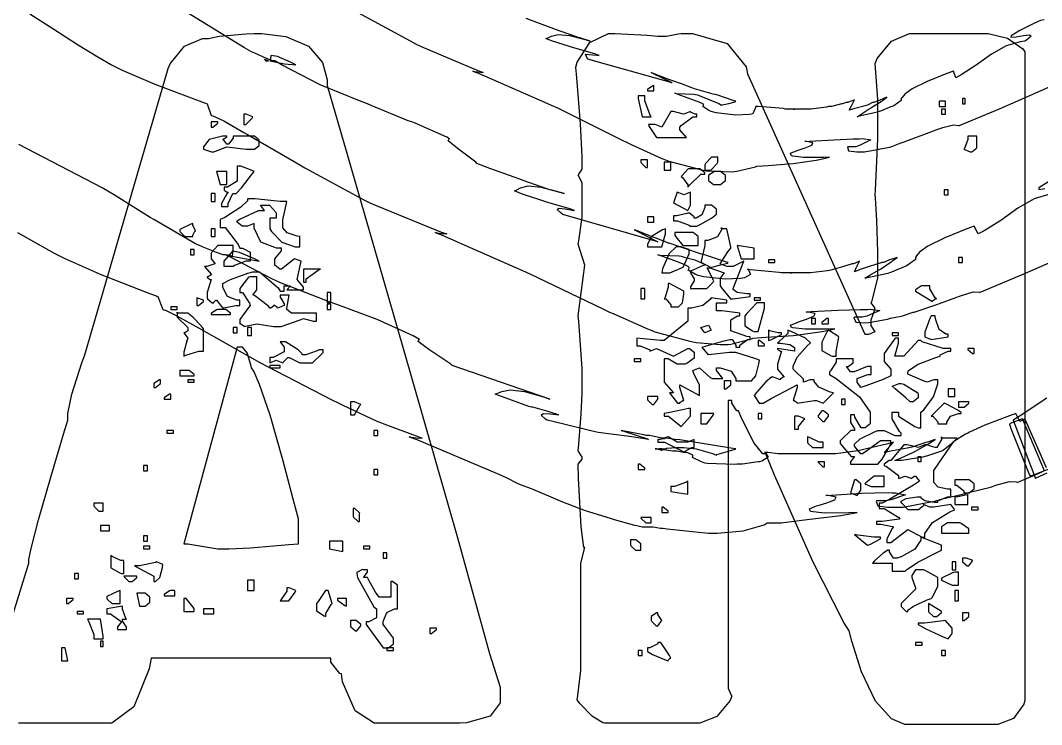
# Model space of a CAD drawing. Extents: x 85 to 270, y 27 to 328.
# Drawn here: x 156.83 to 184.49, y 84.17 to 103.26 of the extents above; entities that cross this region are included whole.
import ezdxf

# ---------------------------------------------------------------- set-up
doc = ezdxf.new("R2010")
doc.units = 0
doc.header["$MEASUREMENT"] = 0

msp = doc.modelspace()

# ---------------------------------------------------------------- linework, layer by layer
at = {"color": 32}
for points in [[(184.714, 98.5492), (184.296, 98.4208), (183.854, 98.1661), (183.392, 97.838), (182.935, 97.5526), (182.775, 97.4729), (182.669, 97.6835), (182.467, 97.6104), (181.869, 97.3695), (181.412, 97.1419), (181.185, 96.9754), (181.103, 96.8745), (181.081, 96.8375), (181.081, 96.7768), (180.851, 96.6184), (180.799, 96.5909), (180.771, 96.5824), (180.428, 96.4325), (180.376, 96.4145), (180.332, 96.3979), (179.775, 96.2822), (179.704, 96.2724), (179.704, 96.2724), (179.837, 96.3581), (180.075, 96.4943), (180.129, 96.5207), (180.155, 96.5383), (180.418, 96.7147), (180.446, 96.7313), (180.462, 96.7493), (180.586, 96.8375), (180.586, 96.8375), (180.586, 96.8375), (180.41, 96.7768), (180.376, 96.7673), (180.358, 96.7588), (180.212, 96.6971), (180.163, 96.6971), (180.145, 96.6886), (179.969, 96.635), (179.953, 96.6251), (179.881, 96.6089), (179.582, 96.5108), (179.423, 96.4487), (179.423, 96.4487), (179.423, 96.4487), (179.484, 96.5743), (179.494, 96.5909), (179.502, 96.6089), (179.564, 96.7313), (179.564, 96.7313), (179.546, 96.7232), (179.4, 96.6611), (179.352, 96.6611), (179.334, 96.653), (179.157, 96.6004), (179.141, 96.5909), (179.105, 96.5824), (178.787, 96.4943), (178.752, 96.4847), (178.69, 96.4681), (178.234, 96.4145), (178.083, 96.4145), (178.002, 96.4145), (177.823, 96.4145), (177.764, 96.4145), (177.694, 96.4145), (177.694, 96.4145), (177.73, 96.4145), (177.73, 96.4145), (177.66, 96.4145), (177.606, 96.4145), (177.486, 96.4145), (177.447, 96.4145), (177.385, 96.424), (176.608, 96.5027), (176.529, 96.5207), (176.558, 96.4985), (176.604, 96.3704), (176.444, 96.2808), (176.389, 96.2724), (176.335, 96.2642), (175.92, 96.2424), (175.331, 96.3097), (175.19, 96.3443), (175.118, 96.3704), (174.92, 96.4904), (174.942, 96.5398), (174.942, 96.5549), (174.942, 96.5634), (174.919, 96.5867), (174.81, 96.6392), (174.555, 96.7398), (174.21, 96.8664), (174.096, 96.9077), (174.157, 96.8996), (174.677, 96.883), (174.731, 96.8735), (174.783, 96.8555), (175.096, 96.7673), (175.463, 96.6089), (175.543, 96.5549), (175.559, 96.5729), (175.772, 96.6265), (175.982, 96.6791), (176, 96.6971), (175.956, 96.7066), (175.419, 96.8911), (175.367, 96.9077), (175.304, 96.9176), (174.748, 97.1035), (174.695, 97.1201), (174.668, 97.1296), (174.405, 97.2178), (174.378, 97.2263), (174.342, 97.2358), (174.052, 97.3585), (174.026, 97.3667), (173.972, 97.3847), (173.495, 97.5706), (173.46, 97.579), (173.521, 97.5526), (174.06, 97.2785), (174.096, 97.2605), (171.52, 98.002), (171.479, 98.0309), (171.371, 98.1329), (171.414, 98.1742), (171.589, 98.1562), (171.777, 98.1206), (171.839, 98.1082), (171.715, 98.1523), (171.119, 98.3202), (170.4, 98.5587), (170.215, 98.6374), (170.257, 98.655), (170.379, 98.7199), (170.58, 98.7735), (170.935, 98.7407), (171.403, 98.6166), (171.556, 98.5654), (171.556, 98.5654), (171.228, 98.655), (171.167, 98.6716), (171.114, 98.6896), (170.426, 98.9281), (170.356, 98.9542), (170.206, 99.0078), (169.548, 99.2463), (169.193, 99.3771), (169.193, 99.3771), (169.165, 99.4131), (168.988, 99.5521), (168.662, 99.7934), (168.418, 99.9931), (168.446, 100.05), (168.451, 100.048), (168.38, 100.093), (167.525, 100.471), (167.429, 100.506), (167.331, 100.542), (166.333, 100.957), (166.229, 101.001), (166.017, 101.08), (164.95, 101.517), (163.917, 102.042), (163.725, 102.165), (163.668, 102.165), (163.499, 102.223), (163.178, 102.368), (163.09, 102.412), (162.903, 102.518), (161.122, 103.612)], [(157.085, 103.441), (157.708, 103.036), (158.375, 102.611), (158.928, 102.272), (159.296, 102.058), (159.42, 101.989), (159.586, 101.91), (160.47, 101.534), (161.598, 101.107), (161.889, 101.001), (161.995, 100.682), (162.039, 100.674), (162.343, 100.534), (162.771, 100.287), (162.877, 100.225), (162.982, 100.163), (164.244, 99.4311), (164.394, 99.3429), (164.535, 99.2643), (166.131, 98.3989), (166.299, 98.3188), (166.466, 98.2405), (168.205, 97.5265), (168.381, 97.4729), (168.358, 97.4729), (168.287, 97.4644), (168.115, 97.4908), (168.063, 97.5071), (168.257, 97.4369), (170.223, 96.5729), (170.428, 96.4847), (170.63, 96.3884), (172.605, 95.4444), (172.791, 95.3562), (172.887, 95.3121), (173.813, 94.8972), (173.919, 94.8612), (174.016, 94.8171), (174.96, 94.5624), (175.048, 94.5444), (175.136, 94.5279), (175.784, 94.4742), (176, 94.4742), (176.071, 94.4838), (176.635, 94.6245), (176.671, 94.6506), (176.671, 94.6506), (177.019, 94.6725), (177.632, 94.7127), (177.764, 94.7208), (177.835, 94.7304), (178.488, 94.8186), (178.542, 94.827), (178.594, 94.8365), (178.894, 94.8972), (178.894, 94.8972), (178.718, 94.8891), (178.087, 94.8891), (177.756, 94.9247), (177.73, 94.9332), (177.716, 94.9371), (177.689, 94.9978), (177.694, 95.0034), (177.71, 95.0129), (177.852, 95.0655), (177.87, 95.0736), (177.932, 95.0958), (178.122, 95.1576), (178.324, 95.2419), (178.361, 95.3121), (178.177, 95.3534), (178.117, 95.3562), (178.249, 95.3657), (178.985, 95.4045), (179.578, 95.4264), (179.776, 95.4264), (179.859, 95.4334), (180.115, 95.4003), (179.757, 95.2472), (179.634, 95.214), (179.423, 95.214), (179.41, 95.1978), (179.458, 95.0778), (179.731, 95.0655), (179.81, 95.0736), (179.855, 95.0831), (180.322, 95.1632), (180.376, 95.1798), (180.402, 95.1893), (180.692, 95.2419), (180.728, 95.25), (180.755, 95.2595), (181.018, 95.3477), (181.045, 95.3562), (181.098, 95.3742), (181.627, 95.5506), (181.681, 95.5668), (181.733, 95.5848), (182.202, 95.7626), (182.246, 95.7792), (182.324, 95.8067), (182.645, 95.8991), (182.809, 95.8896), (182.809, 95.8854), (184.06, 96.4061), (190.16, 99.0865)], [(165.974, 103.47), (167.384, 102.702), (167.533, 102.622), (167.684, 102.552), (169.219, 101.901), (169.369, 101.847), (169.297, 101.847), (169.131, 101.866), (169.087, 101.883), (169.253, 101.822), (171.027, 101.045), (171.203, 100.965), (171.38, 100.886), (173.116, 100.022), (173.284, 99.9423), (173.372, 99.8982), (174.21, 99.5193), (174.308, 99.4833), (174.396, 99.4488), (175.25, 99.2188), (175.331, 99.2008), (175.409, 99.1842), (176.115, 99.1581), (176.177, 99.1665), (176.239, 99.1761), (176.742, 99.2904), (176.778, 99.3069), (176.778, 99.3069), (177.085, 99.3302), (177.64, 99.369), (177.764, 99.3771), (177.826, 99.387), (178.391, 99.4752), (178.435, 99.4833), (178.479, 99.4929), (178.752, 99.5535), (178.752, 99.5535), (178.592, 99.5454), (178.043, 99.5454), (177.756, 99.5811), (177.73, 99.5895), (177.72, 99.5895), (177.689, 99.6541), (177.694, 99.6597), (177.71, 99.6693), (177.852, 99.7218), (177.87, 99.7299), (177.924, 99.7507), (178.091, 99.8086), (178.267, 99.8802), (178.296, 99.9395), (178.136, 99.974), (178.083, 99.9765), (178.205, 99.9864), (178.863, 100.026), (179.388, 100.048), (179.564, 100.048), (179.638, 100.057), (179.867, 100.022), (179.564, 99.8679), (179.458, 99.8361), (179.247, 99.8361), (179.234, 99.8252), (179.259, 99.7271), (179.487, 99.6957), (179.564, 99.6957), (179.696, 99.6957), (180.039, 99.7574), (180.093, 99.7659), (180.119, 99.7754), (180.384, 99.828), (180.41, 99.8361), (180.436, 99.8456), (180.665, 99.9338), (180.692, 99.9423), (180.745, 99.9603), (181.204, 100.127), (181.258, 100.153), (181.302, 100.171), (181.715, 100.321), (181.751, 100.329), (181.821, 100.357), (182.104, 100.432), (182.246, 100.409), (182.246, 100.401), (183.356, 100.86), (188.775, 103.245)], [(184.563, 103.276), (184.467, 103.258), (184.325, 103.192), (183.905, 102.982), (183.666, 102.843), (183.664, 102.802), (183.805, 102.818), (184.004, 102.854), (184.169, 102.872), (184.212, 102.832), (184.088, 102.725), (184.044, 102.694), (183.914, 102.683), (183.533, 102.574), (183.134, 102.345), (182.724, 102.045), (182.316, 101.781), (182.174, 101.706), (182.104, 101.883), (181.923, 101.819), (181.391, 101.608), (180.987, 101.407), (180.789, 101.258), (180.715, 101.171), (180.692, 101.141), (180.692, 101.089), (180.49, 100.948), (180.446, 100.93), (180.428, 100.922), (180.128, 100.798), (180.093, 100.788), (180.049, 100.772), (179.554, 100.666), (179.494, 100.648), (179.494, 100.648), (179.608, 100.719), (179.827, 100.86), (179.881, 100.894), (179.899, 100.904), (180.145, 101.063), (180.163, 101.071), (180.18, 101.089), (180.305, 101.177), (180.305, 101.177), (180.305, 101.177), (180.155, 101.116), (180.129, 101.107), (180.119, 101.098), (179.969, 101.045), (179.953, 101.035), (179.909, 101.035), (179.792, 100.975), (179.776, 100.965), (179.714, 100.948), (179.436, 100.868), (179.281, 100.824), (179.281, 100.824), (179.281, 100.824), (179.342, 100.948), (179.352, 100.965), (179.36, 100.983), (179.423, 101.107), (179.423, 101.107), (179.405, 101.098), (179.263, 101.045), (179.247, 101.035), (179.203, 101.035), (179.104, 101.001), (179.071, 101.001), (179.043, 100.992), (178.799, 100.93), (178.718, 100.93), (178.664, 100.912), (178.253, 100.858), (178.117, 100.858), (178.047, 100.858), (177.888, 100.858), (177.836, 100.858), (177.764, 100.858), (177.764, 100.858), (177.8, 100.858), (177.8, 100.858), (177.73, 100.858), (177.686, 100.858), (177.587, 100.858), (177.553, 100.858), (177.499, 100.868), (176.812, 100.922), (176.742, 100.93), (176.754, 100.918), (176.673, 100.726), (176.635, 100.718), (176.582, 100.71), (176.208, 100.688), (175.675, 100.754), (175.543, 100.788), (175.482, 100.816), (175.317, 100.93), (175.331, 100.965), (175.331, 100.965), (175.331, 100.985), (175.219, 101.045), (174.721, 101.228), (174.555, 101.283), (174.607, 101.275), (175.065, 101.257), (175.118, 101.247), (175.171, 101.239), (175.754, 101.009), (175.824, 100.965), (175.842, 100.975), (176.018, 101.006), (176.195, 101.054), (176.213, 101.071), (176.168, 101.08), (175.7, 101.239), (175.647, 101.247), (175.594, 101.257), (175.092, 101.407), (175.048, 101.424), (175.02, 101.433), (174.783, 101.521), (174.765, 101.53), (174.739, 101.539), (174.475, 101.628), (174.449, 101.636), (174.395, 101.654), (173.954, 101.83), (173.919, 101.847), (173.972, 101.82), (174.457, 101.582), (174.485, 101.564), (172.226, 102.199), (172.194, 102.222), (172.142, 102.345), (172.437, 102.315), (172.508, 102.306), (172.393, 102.35), (171.851, 102.509), (171.22, 102.704), (171.061, 102.765), (171.101, 102.777), (171.219, 102.828), (171.396, 102.875), (171.706, 102.85), (172.125, 102.739), (172.262, 102.694), (172.262, 102.694), (171.987, 102.783), (171.943, 102.799), (171.89, 102.817), (171.3, 103.021), (171.238, 103.047), (171.105, 103.091), (170.528, 103.307)], [(184.626, 91.1324), (184.096, 92.341), (184.044, 92.4638), (184.034, 92.4553), (183.92, 92.4017), (183.903, 92.3918), (183.797, 92.6042), (183.621, 92.5435), (182.958, 92.2874), (182.545, 92.1025), (182.492, 92.075), (182.43, 92.0489), (182.12, 91.8464), (182.104, 91.8284), (182.086, 91.8118), (181.839, 91.6079), (181.787, 91.5818), (181.759, 91.5734), (181.38, 91.4495), (181.328, 91.4396), (181.274, 91.4231), (180.705, 91.3335), (180.516, 91.3335), (180.516, 91.3335), (180.692, 91.4054), (181.01, 91.5472), (181.081, 91.5818), (181.142, 91.6174), (181.438, 91.7938), (181.61, 91.8986), (181.61, 91.8986), (181.61, 91.8986), (181.433, 91.8379), (181.398, 91.8284), (181.362, 91.8199), (180.983, 91.6961), (180.939, 91.6862), (180.851, 91.67), (180.454, 91.5899), (180.233, 91.5458), (180.233, 91.5458), (180.482, 91.8284), (180.296, 91.7758), (179.52, 91.5899), (178.918, 91.5099), (178.718, 91.5099), (178.524, 91.5099), (178.085, 91.5099), (177.94, 91.5099), (177.826, 91.5099), (177.569, 91.5099), (177.483, 91.5099), (177.359, 91.5099), (177.081, 91.5458), (176.988, 91.5458), (177.02, 91.5335), (177.089, 91.4231), (176.911, 91.3158), (176.848, 91.2992), (176.812, 91.2908), (176.389, 91.229), (176.248, 91.229), (176.186, 91.2206), (175.445, 91.2467), (175.367, 91.2633), (175.279, 91.2908), (175.034, 91.4093), (175.048, 91.459), (175.048, 91.4756), (175.048, 91.4756), (174.906, 91.5377), (174.872, 91.5458), (174.792, 91.5458), (174.614, 91.5818), (174.555, 91.5818), (174.493, 91.5818), (174.334, 91.6079), (174.308, 91.616), (174.166, 91.616), (174.166, 91.616), (174.21, 91.6037), (174.205, 91.6146), (174.202, 91.616), (174.158, 91.616), (174.059, 91.652), (174.026, 91.652), (174.07, 91.652), (174.169, 91.652), (174.202, 91.652), (174.202, 91.652), (174.132, 91.652), (174.132, 91.652), (174.308, 91.652), (174.334, 91.6615), (174.604, 91.6862), (174.695, 91.6862), (174.806, 91.6862), (175.136, 91.6478), (175.577, 91.5197), (175.683, 91.4756), (175.7, 91.4936), (175.948, 91.5638), (176.195, 91.6354), (176.213, 91.652), (176.071, 91.67), (174.695, 91.8905), (174.555, 91.8986), (174.342, 91.9346), (174.202, 91.9346), (174.22, 91.9304), (174.276, 91.9219), (174.272, 91.9346), (174.272, 91.9346), (174.202, 91.9346), (174.166, 91.9441), (173.875, 92.0048), (173.779, 92.0048), (173.717, 92.0228), (173.152, 92.1371), (173.108, 92.1452), (173.178, 92.1286), (173.813, 91.9166), (173.849, 91.8986), (173.849, 91.8986), (173.46, 91.9607), (173.39, 91.9688), (173.328, 91.9787), (172.481, 92.093), (172.402, 92.111), (172.242, 92.1466), (171.511, 92.323), (171.097, 92.4278), (171.097, 92.4278), (171.053, 92.4553), (170.937, 92.5601), (170.991, 92.6042), (171.176, 92.5971), (171.354, 92.5752), (171.414, 92.5682), (171.378, 92.5781), (171.088, 92.6663), (171.061, 92.6744), (171.026, 92.6842), (170.708, 92.7724), (170.674, 92.7806), (170.603, 92.7985), (169.791, 93.0892), (169.686, 93.1333), (169.733, 93.1457), (169.872, 93.2007), (170.095, 93.249), (170.484, 93.2035), (171, 93.0547), (171.167, 92.9929), (168.522, 93.9091), (168.486, 93.9451), (168.274, 94.0897), (167.895, 94.3419), (167.608, 94.554), (167.634, 94.6161), (167.64, 94.6146), (167.472, 94.7127), (166.497, 95.1537), (165.399, 95.5601), (165.17, 95.6388), (165.054, 95.6829), (163.873, 96.1499), (163.759, 96.2021), (163.643, 96.2561), (162.498, 96.847), (162.384, 96.9077), (162.322, 96.9077), (162.136, 96.9656), (161.775, 97.1102), (161.678, 97.1543), (161.572, 97.2083), (160.548, 97.7995), (160.444, 97.8599), (160.346, 97.9219), (159.349, 98.5407), (159.243, 98.6014), (159.041, 98.7256), (156.782, 99.8982)], [(184.683, 98.8854), (184.419, 98.7256), (184.417, 98.6786), (184.581, 98.6991)], [(156.748, 97.5085), (157.744, 96.9518), (157.832, 96.9077), (158.017, 96.8195), (158.993, 96.3842), (160.231, 95.8949), (160.55, 95.7792), (160.69, 95.4264), (160.778, 95.4003), (161.068, 95.2556), (161.655, 94.929), (162.421, 94.4894), (163.106, 94.1049), (163.336, 93.9793), (163.503, 93.8911), (165.267, 92.9749), (165.453, 92.8867), (165.549, 92.8426), (166.484, 92.4017), (166.581, 92.3576), (166.678, 92.323), (167.622, 91.9702), (167.71, 91.9346), (167.685, 91.9346), (167.614, 91.9261), (167.419, 91.9522), (167.357, 91.9688), (167.568, 91.8986), (169.748, 90.9821), (169.969, 90.8763), (170.321, 90.6999), (170.708, 90.5577), (170.771, 90.5316), (171.388, 90.2684), (171.45, 90.2409), (171.511, 90.2148), (172.129, 89.9763), (172.192, 89.9583), (172.244, 89.9418), (172.807, 89.764), (172.861, 89.746), (172.913, 89.7297), (173.469, 89.5794), (173.531, 89.5696), (173.673, 89.5354), (173.883, 89.5354), (173.972, 89.5354), (174.17, 89.4994), (174.236, 89.4994), (174.351, 89.4828), (175.383, 89.3685), (175.471, 89.359), (175.706, 89.359), (176.41, 89.4211), (176.979, 89.589), (177.058, 89.6415), (177.058, 89.6415), (177.137, 89.6415), (177.165, 89.6415), (177.191, 89.6415), (177.25, 89.6415), (177.271, 89.6415), (177.287, 89.6415), (177.327, 89.6415), (177.341, 89.6415), (177.447, 89.6415), (177.499, 89.6511), (178.213, 89.7378), (178.293, 89.746), (178.372, 89.7558), (179.051, 89.844), (179.105, 89.8521), (179.157, 89.862), (179.494, 89.9223), (179.494, 89.9223), (179.275, 89.9128), (178.617, 89.9061), (178.231, 89.946), (178.203, 90.0176), (178.349, 90.085), (178.399, 90.0987), (178.469, 90.1196), (178.675, 90.1831), (178.893, 90.267), (178.925, 90.3386), (178.715, 90.3785), (178.646, 90.3813), (178.796, 90.3912), (179.612, 90.4434), (180.34, 90.4614), (180.446, 90.4515), (180.535, 90.4515), (180.807, 90.3993), (180.406, 90.267), (180.269, 90.2409), (180.023, 90.2409), (180.009, 90.2229), (180.057, 90.1001), (180.322, 90.0645), (180.41, 90.0645), (180.745, 90.0645), (181.627, 90.2409), (181.751, 90.2751), (181.811, 90.2931), (182.43, 90.4353), (182.492, 90.4515), (182.553, 90.4695), (183.108, 90.6117), (183.162, 90.6279), (183.259, 90.6639), (183.629, 90.7616), (183.823, 90.7521), (183.833, 90.7341), (183.894, 90.7616), (184.511, 91.0262)], [(184.635, 93.019), (183.912, 92.5435), (183.727, 92.4278), (184.326, 90.8403), (184.352, 90.8583), (184.643, 91.0001)], [(184.573, 91.0526), (183.974, 92.4638), (183.946, 92.4553), (183.647, 92.3315), (183.621, 92.3216), (183.665, 92.1992), (184.132, 91.0262), (184.186, 90.9105), (185.491, 91.4135)]]:
    msp.add_lwpolyline(points, dxfattribs=at)
at = {"color": 7}
msp.add_lwpolyline([(155.892, 84.8071), (157.056, 88.5472), (157.056, 88.6478), (157.123, 88.9455), (157.321, 89.7213), (157.652, 90.8787), (157.998, 92.0418), (158.115, 92.4278), (158.115, 92.6028), (158.225, 93.1252), (158.494, 93.9807), (158.574, 94.1917), (160.831, 101.953), (160.883, 102.085), (161.272, 102.558), (161.761, 102.765), (161.925, 102.765), (161.925, 102.765), (162.212, 102.835), (162.947, 102.897), (163.16, 102.905), (163.16, 102.905), (163.373, 102.905), (164.018, 102.82), (164.637, 102.558), (165.01, 102.117), (165.136, 101.65), (165.136, 101.494), (165.652, 99.7232), (167.192, 94.404), (168.658, 89.2708), (169.534, 86.0958), (169.827, 85.1835), (169.827, 84.879), (169.827, 84.7591), (169.557, 84.3979), (168.918, 84.2176), (168.734, 84.2077), (166.581, 84.2077), (166.409, 84.2077), (165.894, 84.5481), (165.558, 85.3281), (165.523, 85.5486), (165.479, 85.5581), (165.24, 85.8682), (165.24, 85.9716), (160.373, 85.9716), (160.32, 85.6809), (159.897, 84.6543), (159.301, 84.2077), (159.103, 84.2077), (156.774, 84.2077)], dxfattribs=at)
for points in [[(172.931, 102.905), (173.116, 102.897), (173.804, 102.858), (174.101, 102.835), (174.202, 102.835), (174.334, 102.835), (174.651, 102.897), (174.731, 102.905), (175.041, 102.905), (175.974, 102.636), (176.494, 101.998), (176.529, 101.812), (179.704, 94.7568), (179.81, 94.7568), (179.987, 94.827), (179.969, 94.845), (179.881, 94.9896), (179.881, 95.0376), (179.881, 95.1438), (179.969, 95.4003), (179.987, 95.4624), (179.881, 95.6028), (179.907, 95.6564), (180.057, 96.278), (180.057, 96.4847), (180.057, 96.6971), (180.057, 96.9836), (180.035, 97.8394), (179.995, 98.4525), (179.987, 98.5312), (179.995, 98.655), (180.057, 100.044), (180.057, 100.506), (180.057, 100.788), (180.057, 101.115), (179.995, 101.971), (179.987, 102.093), (180.039, 102.225), (180.428, 102.698), (180.917, 102.905), (181.081, 102.905), (182.879, 102.905), (183.05, 102.905), (183.567, 102.778), (183.982, 102.491), (184.044, 102.412), (184.044, 84.8431), (184.016, 84.7288), (183.735, 84.3372), (183.305, 84.1735), (183.162, 84.1735), (180.905, 84.1735), (180.785, 84.1735), (180.426, 84.3333), (179.999, 84.8085), (179.619, 85.6022), (179.35, 86.432), (179.281, 86.7131), (179.139, 86.9431), (178.297, 88.5956), (177.261, 90.9366), (177.024, 91.5099), (176.944, 91.5099), (176.706, 91.8023), (176.361, 92.4814), (176.283, 92.6744), (176.239, 92.6744), (176.106, 92.8867), (176.106, 92.9569), (176, 92.9569), (176, 85.2318), (176, 85.1613), (176.088, 84.9672), (176.106, 84.9492), (176.053, 84.8265), (175.7, 84.394), (175.237, 84.2077), (175.084, 84.2077), (172.649, 84.2077), (172.605, 84.2176), (172.331, 84.394), (171.987, 84.7467), (171.909, 84.8431), (171.926, 84.9588), (172.015, 85.6396), (172.015, 85.8654), (172.015, 88.5472), (172.12, 88.9702), (172.093, 88.9702), (172.018, 89.5311), (171.952, 90.8498), (171.943, 91.229), (172.049, 91.3694), (172.049, 91.4231), (171.961, 91.5638), (171.943, 91.5818), (171.961, 91.7758), (172.023, 92.596), (172.049, 93.158), (172.049, 93.3457), (172.049, 93.8223), (171.961, 95.1011), (171.943, 95.25), (172.12, 96.6251), (171.943, 97.1903), (171.961, 97.288), (172.049, 97.929), (172.049, 98.1424), (172.049, 98.7778), (172.049, 98.8494), (171.961, 99.0342), (171.943, 99.0604), (171.961, 99.0879), (172.049, 99.2258), (172.049, 99.271), (172.049, 99.5687), (172, 100.459), (171.899, 101.706), (171.873, 101.989), (171.908, 102.131), (172.256, 102.658), (172.762, 102.905), (172.931, 102.905)], [(173.813, 101.353), (173.99, 101.353), (173.99, 101.494), (173.962, 101.486), (173.813, 101.387), (173.813, 101.353)], [(173.567, 101.211), (173.567, 101.141), (173.673, 100.648), (173.919, 100.648), (173.892, 100.692), (173.743, 101.082), (173.743, 101.211), (173.567, 101.211)], [(181.717, 100.93), (181.893, 100.93), (181.893, 101.071), (181.717, 101.071), (181.717, 100.93)], [(182.35, 101.001), (182.422, 101.001), (182.422, 101.141), (182.35, 101.141), (182.35, 101.001)], [(162.877, 100.718), (162.877, 100.435), (162.938, 100.435), (163.106, 100.613), (163.124, 100.648), (162.947, 100.718), (162.877, 100.718)], [(174.449, 100.788), (174.202, 100.365), (174.026, 100.435), (173.849, 100.435), (173.866, 100.383), (174.064, 100.083), (174.132, 100.083), (174.872, 100.083), (174.695, 100.295), (174.695, 100.365), (174.73, 100.409), (175.048, 100.648), (175.154, 100.648), (175.154, 100.718), (175.11, 100.718), (174.978, 100.772), (174.978, 100.788), (174.801, 100.718), (174.757, 100.728), (174.526, 100.788), (174.449, 100.788)], [(181.787, 100.718), (181.893, 100.718), (181.893, 100.858), (181.787, 100.858), (181.787, 100.718)], [(161.995, 100.506), (161.995, 100.365), (162.039, 100.365), (162.172, 100.471), (162.172, 100.506), (161.995, 100.506)], [(161.785, 99.7659), (161.811, 99.7574), (162.001, 99.6957), (162.065, 99.6957), (162.418, 99.8361), (162.947, 99.7659), (163.124, 99.7659), (163.168, 99.7659), (163.3, 99.8721), (163.3, 99.9063), (163.3, 99.9765), (163.3, 100.013), (163.168, 100.119), (163.124, 100.119), (162.595, 100.119), (162.595, 100.066), (162.462, 99.9063), (162.418, 99.9063), (162.314, 100.048), (162.34, 100.048), (162.418, 100.102), (162.418, 100.119), (162.299, 100.119), (161.942, 100.036), (161.785, 99.8333), (161.785, 99.7659)], [(182.492, 100.119), (182.492, 100.03), (182.403, 99.7839), (182.386, 99.7659), (182.563, 99.6957), (182.607, 99.6957), (182.739, 99.8015), (182.739, 99.8361), (182.739, 100.119), (182.492, 100.119)], [(173.637, 99.4833), (173.637, 99.4131), (173.645, 99.3965), (173.771, 99.271), (173.813, 99.271), (173.813, 99.4833), (173.637, 99.4833)], [(174.272, 99.2008), (174.449, 99.2008), (174.449, 99.4131), (174.272, 99.4131), (174.272, 99.2008)], [(175.367, 99.3429), (175.367, 99.2008), (175.471, 99.2008), (175.533, 99.2008), (175.701, 99.3786), (175.719, 99.4131), (175.719, 99.5535), (175.613, 99.5535), (175.551, 99.5535), (175.393, 99.3786), (175.367, 99.3429)], [(162.137, 99.1665), (162.242, 98.8138), (162.418, 98.8138), (162.418, 99.1665), (162.137, 99.1665)], [(162.701, 99.3069), (162.701, 98.9542), (162.701, 98.902), (162.436, 98.7418), (162.348, 98.7418), (162.348, 98.6716), (162.348, 98.655), (162.427, 98.6014), (162.454, 98.6014), (162.418, 98.5573), (162.278, 98.2998), (162.278, 98.2126), (162.454, 98.2126), (162.454, 98.3008), (162.586, 98.5654), (162.631, 98.5654), (162.676, 98.5654), (162.815, 98.7213), (163.088, 99.0699), (163.16, 99.1665), (163.106, 99.1926), (162.801, 99.3069), (162.701, 99.3069)], [(174.731, 99.0244), (174.765, 98.9983), (174.908, 98.8067), (174.908, 98.7418), (174.952, 98.7958), (175.262, 99.0946), (175.367, 99.0946), (175.367, 99.1306), (175.234, 99.2367), (175.19, 99.2367), (174.978, 99.2367), (174.916, 99.2367), (174.757, 99.0604), (174.731, 99.0244)], [(175.471, 99.0244), (175.471, 98.9542), (175.471, 98.9196), (175.603, 98.8138), (175.647, 98.8138), (175.754, 98.8138), (175.798, 98.8138), (175.93, 98.9196), (175.93, 98.9542), (175.93, 99.0244), (175.93, 99.0604), (175.798, 99.1665), (175.754, 99.1665), (175.647, 99.1665), (175.612, 99.1581), (175.471, 99.0589), (175.471, 99.0244)], [(161.995, 98.3548), (162.101, 98.3548), (162.101, 98.5654), (161.995, 98.5654), (161.995, 98.3548)], [(174.625, 98.6014), (174.519, 98.3188), (174.908, 98.1082), (174.978, 98.2486), (174.978, 98.6014), (174.801, 98.5312), (174.625, 98.6014)], [(181.857, 98.5312), (181.963, 98.5312), (181.963, 98.6716), (181.857, 98.6716), (181.857, 98.5312)], [(162.983, 98.425), (162.983, 98.3686), (162.797, 98.1964), (162.365, 97.9219), (162.242, 97.8599), (162.242, 97.6492), (162.374, 97.6492), (162.727, 97.1822), (162.771, 97.0841), (162.842, 97.0841), (163.054, 96.9793), (163.054, 96.9437), (163.054, 96.7313), (162.938, 96.7313), (162.629, 96.6184), (162.595, 96.5909), (162.348, 96.5909), (162.348, 96.7313), (162.595, 97.0139), (162.595, 97.1543), (162.242, 97.1543), (162.18, 97.1543), (162.012, 96.9793), (161.995, 96.9437), (161.995, 96.8015), (162.101, 96.6611), (162.065, 96.653), (161.879, 96.5909), (161.819, 96.5909), (161.995, 96.3785), (161.995, 96.362), (161.915, 96.3083), (161.889, 96.3083), (161.889, 96.2918), (161.968, 96.2381), (161.995, 96.2381), (161.889, 95.8854), (161.889, 95.7432), (161.897, 95.7171), (162.023, 95.6028), (162.065, 95.6028), (162.065, 95.6208), (162.119, 95.673), (162.137, 95.673), (162.314, 95.4624), (162.34, 95.4719), (162.662, 95.5326), (162.771, 95.5326), (162.771, 95.673), (162.687, 95.673), (162.436, 95.7792), (162.314, 96.0176), (162.314, 96.096), (162.314, 96.1305), (162.52, 96.2339), (162.991, 96.4046), (163.124, 96.4487), (163.309, 96.4487), (163.812, 96.0078), (163.865, 95.9196), (163.971, 95.9196), (163.971, 96.0617), (164.148, 96.0617), (164.042, 95.9556), (164.501, 95.9556), (164.501, 96.0258), (164.324, 96.2381), (164.43, 96.7313), (164.254, 96.8015), (163.901, 96.5207), (163.857, 96.5207), (163.725, 96.6265), (163.725, 96.6611), (163.725, 96.8015), (163.901, 97.0139), (163.901, 97.0841), (163.762, 97.0841), (163.344, 97.2481), (163.16, 97.6284), (163.16, 97.7554), (162.983, 97.6835), (162.877, 97.6835), (162.833, 97.6835), (162.701, 97.7911), (162.701, 97.8256), (162.771, 97.8697), (163.274, 98.1082), (163.442, 98.1082), (163.336, 98.2486), (163.513, 98.2486), (163.573, 98.2486), (163.741, 98.0722), (163.759, 98.0362), (163.759, 97.8958), (163.583, 97.8958), (163.583, 97.6133), (163.627, 97.5349), (163.908, 97.2481), (164.272, 97.1201), (164.394, 97.1201), (164.394, 97.4026), (164.323, 97.4122), (164.058, 97.5046), (163.935, 97.6394), (163.935, 97.6835), (163.935, 97.8517), (164.024, 98.2581), (164.042, 98.3548), (163.865, 98.3548), (163.785, 98.3643), (163.183, 98.425), (162.983, 98.425)], [(175.367, 98.2486), (175.367, 98.1851), (175.291, 97.9936), (175.135, 97.8958), (175.084, 97.8958), (175.084, 97.9318), (174.952, 98.0362), (174.908, 98.0362), (174.88, 98.0281), (174.608, 97.966), (174.519, 97.966), (174.519, 97.8256), (174.633, 97.8256), (174.942, 97.7113), (174.978, 97.6835), (175.154, 97.6835), (175.242, 97.7276), (175.551, 97.9001), (175.683, 98.0034), (175.683, 98.0362), (175.683, 98.1082), (175.683, 98.1438), (175.551, 98.2486), (175.507, 98.2486), (175.367, 98.2486)], [(161.149, 97.5431), (161.157, 97.5265), (161.283, 97.4026), (161.326, 97.4026), (161.502, 97.4026), (161.502, 97.4383), (161.554, 97.5431), (161.572, 97.5431), (161.563, 97.5706), (161.502, 97.7099), (161.502, 97.7554), (161.448, 97.7374), (161.149, 97.5928), (161.149, 97.5431)], [(173.813, 97.7896), (173.99, 97.7896), (173.99, 97.9318), (173.813, 97.9318), (173.813, 97.7896)], [(161.995, 97.4026), (162.101, 97.4026), (162.101, 97.6133), (161.995, 97.6133), (161.995, 97.4026)], [(173.813, 97.1201), (174.202, 97.1201), (174.308, 97.4729), (174.308, 97.6133), (174.22, 97.5872), (173.928, 97.4065), (173.813, 97.1917), (173.813, 97.1201)], [(174.555, 97.5071), (174.555, 97.4369), (174.581, 97.3928), (174.772, 97.1543), (174.837, 97.1543), (175.19, 97.1543), (175.19, 97.3667), (175.19, 97.4026), (175.058, 97.5071), (175.014, 97.5071), (174.555, 97.5071)], [(175.824, 97.6492), (175.824, 97.5857), (175.714, 97.3942), (175.453, 97.2965), (175.367, 97.2965), (175.367, 97.1543), (175.26, 96.6971), (175.286, 96.6971), (175.367, 96.6431), (175.367, 96.6251), (175.304, 96.6089), (174.978, 96.4639), (174.978, 96.4145), (174.994, 96.3979), (175.084, 96.2519), (175.084, 96.2021), (175.066, 96.176), (174.978, 96.0381), (174.978, 95.9915), (175.367, 95.9915), (175.427, 95.9915), (175.595, 96.1679), (175.613, 96.2021), (175.437, 96.5549), (175.507, 96.5549), (175.896, 96.4145), (175.79, 96.2724), (175.79, 96.0617), (175.824, 96.0092), (176.062, 95.709), (176.142, 95.709), (176.601, 95.7792), (176.601, 95.8494), (176.513, 95.8494), (176.251, 95.8811), (176.142, 95.9637), (176.142, 95.9915), (176.425, 96.7313), (176.142, 96.5909), (175.966, 96.5909), (175.79, 96.6611), (175.834, 96.7327), (175.996, 96.9836), (176.072, 97.0869), (176.072, 97.1201), (175.966, 97.6133), (175.824, 97.6133), (175.824, 97.6492)], [(174.202, 96.4145), (174.308, 96.4145), (174.427, 96.4145), (174.783, 96.5729), (174.942, 96.9313), (174.942, 97.0499), (174.906, 97.0594), (174.721, 97.1201), (174.661, 97.1201), (174.596, 97.1201), (174.405, 96.9395), (174.228, 96.5302), (174.202, 96.4145)], [(176.248, 97.1543), (176.353, 96.8015), (176.706, 96.8015), (176.706, 97.0841), (176.248, 97.1543)], [(161.432, 96.9077), (161.536, 96.9077), (161.536, 97.0499), (161.432, 97.0499), (161.432, 96.9077)], [(182.246, 96.6971), (182.35, 96.6971), (182.35, 96.8375), (182.246, 96.8375), (182.246, 96.6971)], [(177.094, 96.6971), (177.271, 96.6971), (177.271, 96.7673), (177.094, 96.7673), (177.094, 96.6971)], [(162.771, 95.8854), (162.842, 95.8854), (163.036, 95.5947), (163.054, 95.5326), (163.009, 95.48), (162.771, 95.1495), (162.771, 95.0376), (162.797, 95.0376), (162.877, 94.9854), (162.877, 94.9674), (163.23, 95.0376), (163.689, 94.9674), (163.891, 94.9674), (164.403, 95.1452), (164.501, 95.1798), (164.527, 95.1713), (164.771, 95.1096), (164.853, 95.1096), (164.853, 95.3202), (164.218, 95.3202), (164.174, 95.3202), (164.042, 95.4278), (164.042, 95.4624), (164.112, 95.8151), (163.865, 95.8151), (163.865, 95.7432), (163.882, 95.727), (163.971, 95.582), (163.971, 95.5326), (163.795, 95.4624), (163.795, 95.48), (163.715, 95.5326), (163.689, 95.5326), (163.689, 95.516), (163.609, 95.4624), (163.583, 95.4624), (163.547, 95.516), (163.168, 95.8067), (163.124, 95.8151), (163.23, 95.9556), (163.23, 96.3083), (163.054, 96.3083), (163.009, 96.3002), (162.771, 95.9901), (162.771, 95.8854)], [(164.501, 96.5207), (164.501, 96.1679), (164.571, 96.1679), (164.571, 96.2561), (164.898, 96.4861), (164.96, 96.5207), (164.501, 96.5207)], [(174.378, 96.1319), (174.378, 96.0272), (174.289, 95.727), (174.272, 95.709), (174.316, 95.709), (174.449, 95.5506), (174.449, 95.4966), (174.625, 95.4966), (174.66, 95.4966), (174.765, 95.6028), (174.801, 95.8413), (174.801, 95.9196), (174.413, 96.1319), (174.378, 96.1319)], [(181.081, 95.9196), (181.54, 95.6388), (181.54, 95.6564), (181.618, 95.709), (181.645, 95.709), (181.609, 95.7446), (181.468, 95.9831), (181.468, 96.0617), (181.292, 96.0617), (181.238, 96.0617), (181.081, 95.9556), (181.081, 95.9196)], [(161.608, 95.7432), (161.608, 95.5326), (161.652, 95.5326), (161.785, 95.6388), (161.785, 95.673), (161.608, 95.7432)], [(165.136, 95.6028), (165.24, 95.6028), (165.24, 95.8854), (165.136, 95.8854), (165.136, 95.6028)], [(175.543, 95.7432), (175.515, 95.6991), (175.317, 95.5368), (175.01, 95.4624), (174.908, 95.4624), (174.908, 95.1096), (174.272, 94.5804), (174.166, 94.5804), (173.531, 94.6506), (173.531, 94.4383), (173.619, 94.4383), (173.883, 94.3335), (173.883, 94.2979), (174.06, 94.3681), (174.519, 94.1557), (174.908, 94.3681), (174.952, 94.3681), (175.084, 94.2633), (175.084, 94.2276), (175.084, 94.1557), (175.084, 94.1035), (174.881, 93.9631), (174.837, 93.9451), (174.625, 93.9451), (174.378, 94.0855), (174.272, 94.0855), (174.272, 93.4501), (174.519, 93.1693), (174.413, 93.1693), (174.439, 93.1252), (174.631, 92.8867), (174.695, 92.8867), (174.695, 92.9047), (174.774, 92.9569), (174.801, 92.9569), (174.695, 93.3097), (174.695, 93.3799), (175.224, 93.0974), (175.224, 93.2395), (175.224, 93.3718), (175.074, 93.69), (175.048, 93.7687), (175.224, 93.8389), (175.224, 93.8389), (175.515, 93.5838), (175.577, 93.5563), (175.86, 93.5563), (175.683, 93.7687), (175.683, 93.8389), (175.782, 93.8389), (176.08, 93.7563), (176.213, 93.5535), (176.213, 93.4861), (176.601, 93.4861), (176.638, 93.4861), (176.75, 93.624), (176.838, 93.9546), (176.848, 94.0513), (176.75, 94.0869), (176.214, 94.2619), (176.036, 94.2619), (175.471, 94.1917), (175.295, 94.404), (175.417, 94.4397), (175.86, 94.5624), (176.044, 94.6146), (176.106, 94.6146), (176.123, 94.5981), (176.213, 94.4534), (176.213, 94.404), (176.319, 94.404), (176.319, 94.4577), (176.529, 94.6146), (176.601, 94.6146), (176.601, 94.6849), (176.513, 94.6947), (176.072, 94.8475), (176.072, 94.8972), (176.072, 95.1096), (176.072, 95.1452), (176.257, 95.25), (176.319, 95.25), (176.319, 95.3202), (176.257, 95.3301), (175.827, 95.3904), (175.683, 95.3904), (175.683, 95.6028), (175.966, 95.6028), (175.966, 95.673), (175.543, 95.7432)], [(173.637, 95.709), (173.743, 95.709), (173.743, 95.9915), (173.637, 95.9915), (173.637, 95.709)], [(176.706, 95.673), (176.882, 95.673), (176.882, 95.7432), (176.706, 95.7432), (176.706, 95.673)], [(160.903, 95.4264), (161.079, 95.4264), (161.079, 95.4966), (160.903, 95.4966), (160.903, 95.4264)], [(165.136, 95.4264), (165.24, 95.4264), (165.24, 95.5668), (165.136, 95.5668), (165.136, 95.4264)], [(176.459, 95.25), (176.459, 95.0376), (176.459, 94.9854), (176.662, 94.845), (176.706, 94.827), (176.812, 94.827), (176.988, 95.4624), (176.988, 95.6028), (176.882, 95.6028), (176.776, 95.6028), (176.512, 95.3121), (176.459, 95.25)], [(161.079, 95.3562), (161.079, 95.214), (161.36, 94.9332), (161.36, 94.8612), (161.36, 94.845), (161.282, 94.791), (161.255, 94.791), (161.36, 94.6506), (161.342, 94.5981), (161.255, 94.2675), (161.255, 94.1557), (161.308, 94.1835), (161.665, 94.2979), (161.785, 94.2979), (161.785, 94.8972), (161.731, 94.9688), (161.501, 95.2154), (161.368, 95.3202), (161.326, 95.3202), (161.079, 95.3202), (161.079, 95.3562)], [(161.995, 95.286), (162.524, 95.286), (162.524, 95.3216), (162.392, 95.4264), (162.348, 95.4264), (162.172, 95.4264), (162.136, 95.4183), (161.995, 95.3188), (161.995, 95.286)], [(178.259, 95.0376), (178.365, 95.0376), (178.365, 95.1798), (178.259, 95.1798), (178.259, 95.0376)], [(178.542, 95.0376), (178.718, 95.0376), (178.718, 95.1798), (178.674, 95.1798), (178.542, 95.0736), (178.542, 95.0376)], [(181.504, 95.25), (181.468, 95.1798), (181.328, 94.809), (181.328, 94.6849), (181.504, 94.6146), (181.963, 94.6849), (181.963, 94.7568), (181.901, 94.7568), (181.719, 94.8849), (181.618, 95.1713), (181.61, 95.25), (181.504, 95.25)], [(162.595, 94.791), (162.701, 94.791), (162.701, 94.9332), (162.595, 94.9332), (162.595, 94.791)], [(162.983, 94.7208), (163.09, 94.7208), (163.09, 94.9332), (162.983, 94.9332), (162.983, 94.7208)], [(175.471, 95.0034), (175.543, 94.8612), (175.367, 94.791), (175.26, 94.9332), (175.471, 95.0034)], [(177.624, 94.8612), (177.624, 94.773), (177.385, 94.5526), (177.341, 94.5085), (177.424, 94.5085), (177.676, 94.4785), (177.8, 94.3956), (177.8, 94.3681), (177.8, 94.2979), (177.341, 94.3681), (177.341, 94.3515), (177.42, 94.2979), (177.447, 94.2979), (177.341, 93.9451), (177.341, 93.8029), (177.517, 93.5923), (177.49, 93.5923), (177.411, 93.5397), (177.411, 93.5221), (177.235, 93.5923), (177.181, 93.5923), (177.024, 93.4653), (176.768, 93.1774), (176.706, 93.0974), (176.724, 93.0631), (176.842, 92.8867), (176.882, 92.8867), (176.953, 92.8867), (177.165, 93.0148), (177.72, 93.3016), (177.87, 93.3799), (177.87, 93.3097), (177.764, 92.9569), (177.79, 92.9569), (177.87, 92.9047), (177.87, 92.8867), (178.329, 92.9569), (178.399, 92.9569), (178.576, 92.8867), (178.858, 93.1693), (178.77, 93.187), (178.461, 93.3193), (178.329, 93.4724), (178.329, 93.5221), (178.223, 93.5221), (178.047, 93.4501), (178.047, 93.5383), (177.808, 93.7588), (177.764, 93.8029), (177.764, 93.8858), (177.874, 94.131), (178.143, 94.4383), (178.223, 94.5085), (178.23, 94.5236), (178.095, 94.6464), (177.728, 94.8171), (177.624, 94.8612)], [(177.094, 94.8612), (177.094, 94.5804), (177.155, 94.5981), (177.447, 94.7431), (177.447, 94.791), (177.359, 94.791), (177.121, 94.845), (177.094, 94.8612)], [(178.718, 94.8612), (178.682, 94.827), (178.542, 94.5363), (178.542, 94.4383), (178.542, 94.3681), (178.542, 94.3158), (178.778, 94.1737), (178.822, 94.1557), (178.929, 94.1557), (178.929, 94.288), (178.989, 94.6245), (178.999, 94.6849), (178.718, 94.8612)], [(180.233, 94.2276), (180.233, 94.0153), (180.41, 93.8029), (180.41, 93.6625), (180.41, 93.6293), (180.203, 93.526), (179.732, 93.3538), (179.6, 93.3097), (179.494, 93.4501), (179.494, 93.5221), (179.494, 93.5577), (179.783, 93.6625), (179.881, 93.6625), (179.881, 93.8749), (179.776, 93.8749), (179.722, 93.8569), (179.418, 93.7327), (179.317, 93.7327), (179.211, 93.8749), (179.255, 93.8749), (179.388, 93.9807), (179.388, 94.0153), (179.388, 94.0855), (178.929, 94.0855), (178.929, 93.9973), (178.778, 93.7602), (178.752, 93.7327), (178.752, 93.6625), (178.929, 93.5577), (179.564, 93.0547), (179.846, 92.6373), (179.846, 92.498), (179.846, 92.3576), (179.846, 92.323), (179.714, 92.2154), (179.67, 92.2154), (179.608, 92.2154), (179.432, 92.5079), (179.423, 92.5682), (179.317, 92.5682), (179.317, 92.3576), (179.334, 92.3315), (179.423, 92.1921), (179.423, 92.1452), (179.325, 92.1452), (179.079, 91.9067), (179.035, 91.8626), (179.035, 91.7924), (179.079, 91.7402), (179.336, 91.4396), (179.423, 91.4396), (179.317, 91.2992), (179.317, 91.229), (180.023, 91.229), (180.06, 91.229), (180.176, 91.3666), (180.366, 91.6961), (180.41, 91.7924), (180.41, 91.8626), (180.129, 91.8626), (180.057, 91.8104), (179.784, 91.6079), (179.645, 91.5099), (179.6, 91.5099), (179.423, 91.7222), (179.423, 91.772), (179.58, 91.9208), (179.951, 92.1011), (180.057, 92.1452), (180.233, 92.1452), (180.516, 92.0048), (180.692, 92.0048), (180.692, 92.075), (180.648, 92.1191), (180.446, 92.4567), (180.446, 92.5682), (180.446, 92.6401), (180.622, 92.6401), (180.622, 92.534), (181.063, 92.2514), (181.151, 92.2154), (181.222, 92.2154), (181.222, 92.6401), (181.3, 92.7019), (181.57, 93.0547), (181.681, 93.406), (181.681, 93.5221), (181.574, 93.5221), (181.398, 93.4501), (181.31, 93.478), (180.869, 93.6696), (180.869, 93.7327), (180.885, 93.7687), (181.15, 93.9451), (181.627, 94.1215), (181.751, 94.1557), (181.751, 94.1917), (181.962, 94.2979), (182.033, 94.2979), (182.033, 94.3681), (181.829, 94.3681), (181.256, 94.5459), (181.222, 94.5804), (181.151, 94.5804), (180.763, 94.1557), (180.516, 94.1557), (180.622, 94.5085), (180.622, 94.6506), (180.525, 94.6506), (180.278, 94.2979), (180.233, 94.2276)], [(180.446, 94.7208), (180.622, 94.7208), (180.622, 94.791), (180.446, 94.791), (180.446, 94.7208)], [(162.701, 94.404), (161.255, 89.0764), (161.36, 89.0764), (162.172, 88.936), (162.278, 88.936), (162.475, 88.936), (163.066, 88.9674), (164.102, 89.0503), (164.358, 89.0764), (164.358, 89.746), (164.258, 90.1485), (163.941, 91.3486), (163.591, 92.5601), (163.307, 93.3884), (163.15, 93.7507), (163.09, 93.8389), (163.072, 93.9271), (162.974, 94.2538), (162.848, 94.404), (162.807, 94.404), (162.701, 94.404)], [(163.865, 94.5444), (163.971, 94.404), (163.971, 94.3321), (163.971, 94.2799), (163.679, 94.1215), (163.583, 94.1215), (163.583, 93.9793), (163.759, 94.0513), (163.935, 93.9793), (163.944, 93.9973), (164.069, 94.1215), (164.112, 94.1215), (164.394, 93.9793), (164.641, 93.9793), (164.738, 93.9793), (164.986, 94.2178), (165.03, 94.2619), (165.03, 94.3321), (164.924, 94.3321), (164.87, 94.306), (164.565, 94.1917), (164.465, 94.1917), (164.465, 94.2262), (164.355, 94.3296), (164.084, 94.5003), (164.006, 94.5444), (163.865, 94.5444)], [(176.812, 94.5804), (176.812, 94.4383), (176.988, 94.4383), (176.988, 94.4742), (176.856, 94.5804), (176.812, 94.5804)], [(182.492, 94.3681), (182.5, 94.3419), (182.626, 94.2276), (182.669, 94.2276), (182.669, 94.3681), (182.492, 94.3681)], [(173.46, 94.0153), (173.637, 94.0153), (173.637, 94.0855), (173.46, 94.0855), (173.46, 94.0153)], [(163.583, 93.8389), (163.865, 93.8389), (163.865, 93.9091), (163.583, 93.9091), (163.583, 93.8389)], [(160.444, 93.3799), (160.444, 93.3097), (160.488, 93.3097), (160.62, 93.4159), (160.62, 93.4501), (160.62, 93.5221), (160.593, 93.5136), (160.444, 93.4145), (160.444, 93.3799)], [(161.149, 93.7687), (161.149, 93.6265), (161.536, 93.6265), (161.536, 93.6625), (161.404, 93.7687), (161.36, 93.7687), (161.149, 93.7687)], [(161.36, 93.4501), (161.536, 93.4501), (161.536, 93.5221), (161.36, 93.5221), (161.36, 93.4501)], [(175.896, 93.4861), (175.896, 93.2737), (175.94, 93.2737), (176.072, 93.3813), (176.072, 93.4159), (176.072, 93.4861), (175.896, 93.4861)], [(180.692, 93.4159), (180.763, 93.3993), (181.142, 93.1609), (181.151, 93.1333), (181.151, 93.0631), (181.151, 93.0286), (181.019, 92.921), (180.975, 92.921), (180.935, 92.921), (180.815, 93.0286), (180.525, 93.2752), (180.446, 93.3457), (180.472, 93.3552), (180.637, 93.4159), (180.692, 93.4159)], [(181.963, 93.0631), (182.14, 93.0631), (182.14, 93.2737), (181.963, 93.2737), (181.963, 93.0631)], [(160.726, 92.9929), (160.903, 92.9929), (160.903, 93.1333), (160.867, 93.1252), (160.726, 93.0257), (160.726, 92.9929)], [(173.813, 93.0631), (173.813, 92.9929), (173.822, 92.9749), (173.947, 92.8508), (173.99, 92.8508), (174.096, 92.9929), (174.096, 93.0631), (173.813, 93.0631)], [(179.071, 92.8508), (179.175, 92.8508), (179.175, 92.9929), (179.071, 92.9929), (179.071, 92.8508)], [(165.77, 92.921), (165.77, 92.5682), (165.876, 92.5682), (165.876, 92.5682), (166.025, 92.8247), (166.052, 92.8508), (165.876, 92.921), (165.77, 92.921)], [(174.272, 92.6042), (174.272, 92.534), (174.387, 92.534), (174.677, 92.2955), (174.731, 92.2514), (174.978, 92.534), (174.978, 92.7446), (174.926, 92.7446), (174.77, 92.7019), (174.377, 92.6222), (174.272, 92.6042)], [(181.857, 92.8867), (181.504, 92.534), (181.548, 92.534), (181.681, 92.3756), (181.681, 92.3216), (181.927, 92.3216), (181.927, 92.3742), (182.028, 92.5297), (182.243, 92.6042), (182.316, 92.6042), (182.316, 92.6303), (182.204, 92.7061), (181.936, 92.8522), (181.857, 92.8867)], [(182.246, 92.921), (182.246, 92.7806), (182.35, 92.7806), (182.394, 92.7806), (182.527, 92.8867), (182.527, 92.921), (182.246, 92.921)], [(175.26, 92.6042), (175.26, 92.3216), (175.367, 92.3216), (175.427, 92.3216), (175.595, 92.5601), (175.613, 92.6042), (175.26, 92.6042)], [(176.812, 92.4638), (176.918, 92.4638), (176.918, 92.6042), (176.812, 92.6042), (176.812, 92.4638)], [(177.8, 92.534), (177.8, 92.1812), (177.906, 92.1812), (177.906, 92.2528), (178.055, 92.4373), (178.083, 92.4638), (177.906, 92.534), (177.8, 92.534)], [(178.542, 92.6744), (178.435, 92.534), (178.443, 92.5174), (178.569, 92.3918), (178.612, 92.3918), (178.718, 92.534), (178.718, 92.5696), (178.586, 92.6744), (178.542, 92.6744)], [(160.796, 92.075), (160.973, 92.075), (160.973, 92.1452), (160.796, 92.1452), (160.796, 92.075)], [(166.405, 92.0048), (166.511, 92.0048), (166.511, 92.1452), (166.405, 92.1452), (166.405, 92.0048)], [(174.096, 91.8986), (174.096, 91.8284), (174.28, 91.8284), (174.749, 91.5899), (174.837, 91.5458), (174.837, 91.5818), (175.022, 91.6862), (175.084, 91.6862), (175.084, 91.8986), (174.908, 91.8284), (174.625, 91.8284), (174.378, 91.9688), (174.342, 91.9607), (174.157, 91.8986), (174.096, 91.8986)], [(178.153, 91.9688), (178.153, 91.8284), (178.161, 91.8023), (178.286, 91.6862), (178.329, 91.6862), (178.576, 91.6862), (178.576, 91.8284), (178.47, 91.8284), (178.205, 91.9522), (178.153, 91.9688)], [(181.787, 91.9688), (181.787, 91.8986), (181.654, 91.6862), (181.61, 91.6862), (181.574, 91.6961), (181.388, 91.7582), (181.328, 91.7582), (181.151, 91.6862), (181.124, 91.6961), (180.852, 91.7582), (180.763, 91.7582), (180.41, 91.3335), (180.366, 91.3335), (180.233, 91.229), (180.233, 91.1931), (180.296, 91.1669), (180.622, 90.9228), (180.622, 90.8403), (180.799, 90.9105), (180.975, 90.8403), (180.975, 90.8583), (181.054, 90.9105), (181.081, 90.9105), (181.187, 90.7701), (181.027, 90.6653), (180.428, 90.3125), (180.176, 90.1707), (180.093, 90.1707), (180.093, 90.0285), (180.233, 90.0285), (180.63, 89.7901), (180.658, 89.746), (180.64, 89.7378), (180.177, 89.6758), (180.023, 89.6758), (180.023, 89.6056), (180.137, 89.6056), (180.454, 89.5449), (180.482, 89.5354), (180.446, 89.4913), (180.305, 89.2073), (180.305, 89.1124), (180.41, 89.1124), (180.869, 89.4652), (181.258, 89.2528), (181.328, 89.2528), (181.328, 89.3533), (181.535, 89.6511), (182.007, 89.9418), (182.14, 89.9943), (182.033, 90.1347), (181.574, 90.0645), (181.468, 90.0645), (181.292, 90.1347), (181.292, 90.1001), (181.16, 89.9943), (181.115, 89.9943), (180.939, 89.9943), (180.877, 89.9943), (180.709, 90.1707), (180.692, 90.2049), (180.692, 90.23), (180.825, 90.303), (181.122, 90.3471), (181.222, 90.3471), (181.222, 90.3235), (181.332, 90.249), (181.592, 90.2049), (181.681, 90.2049), (181.681, 90.2409), (181.945, 90.3471), (182.033, 90.3471), (182.033, 90.5577), (181.949, 90.5577), (181.697, 90.6117), (181.574, 90.7313), (181.574, 90.7701), (181.574, 91.0622), (182.104, 91.8379), (182.21, 91.9346), (181.787, 91.9346), (181.787, 91.9688)], [(178.435, 91.2992), (178.443, 91.2827), (178.569, 91.1571), (178.612, 91.1571), (178.612, 91.2992), (178.435, 91.2992)], [(181.151, 91.4396), (181.222, 91.4396), (181.222, 91.2992), (181.151, 91.2992), (181.151, 91.4396)], [(160.161, 91.0526), (160.267, 91.0526), (160.267, 91.1931), (160.161, 91.1931), (160.161, 91.0526)], [(166.405, 90.9465), (166.511, 90.9465), (166.511, 91.0869), (166.405, 91.0869), (166.405, 90.9465)], [(173.567, 91.229), (173.567, 91.0869), (173.743, 91.0869), (173.743, 91.1229), (173.611, 91.229), (173.567, 91.229)], [(174.449, 90.6279), (174.449, 90.4875), (174.908, 90.4173), (174.908, 90.7701), (174.872, 90.744), (174.553, 90.6279), (174.449, 90.6279)], [(179.423, 90.8043), (179.317, 90.4515), (179.494, 90.3813), (179.6, 90.5235), (179.6, 90.6639), (179.6, 90.6999), (179.468, 90.8043), (179.423, 90.8043)], [(179.704, 90.6999), (179.881, 90.6279), (180.233, 90.6279), (180.233, 90.9105), (179.987, 90.9105), (179.959, 90.9024), (179.731, 90.726), (179.704, 90.6999)], [(182.14, 90.8043), (182.14, 90.6639), (182.2, 90.6639), (182.386, 90.5055), (182.386, 90.4515), (182.492, 90.4515), (182.536, 90.4515), (182.669, 90.5591), (182.669, 90.5937), (182.669, 90.6639), (182.669, 90.6999), (182.536, 90.8043), (182.492, 90.8043), (182.14, 90.8043)], [(182.14, 90.3471), (182.14, 90.1347), (182.492, 90.1347), (182.492, 90.4173), (182.474, 90.4007), (182.222, 90.3471), (182.14, 90.3471)], [(158.82, 90.1707), (158.82, 90.0987), (158.829, 90.0825), (158.954, 89.9583), (158.997, 89.9583), (159.067, 89.9583), (159.067, 90.1707), (158.82, 90.1707)], [(165.842, 90.0285), (165.842, 89.8179), (165.85, 89.7915), (165.975, 89.6758), (166.018, 89.6758), (166.018, 89.8881), (166.023, 89.9072), (165.887, 90.0285), (165.842, 90.0285)], [(174.202, 90.0645), (174.202, 89.9223), (174.378, 89.9223), (174.378, 89.9583), (174.246, 90.0645), (174.202, 90.0645)], [(182.598, 89.9943), (182.775, 89.9943), (182.775, 90.0645), (182.598, 90.0645), (182.598, 89.9943)], [(173.637, 89.7819), (173.645, 89.7558), (173.771, 89.6415), (173.813, 89.6415), (173.919, 89.6415), (173.919, 89.7819), (173.637, 89.7819)], [(181.787, 89.4994), (181.787, 89.359), (182.527, 89.359), (182.527, 89.4292), (182.527, 89.4828), (182.314, 89.6235), (182.28, 89.6415), (181.997, 89.6415), (181.944, 89.6415), (181.787, 89.5354), (181.787, 89.4994)], [(158.997, 89.4292), (159.243, 89.4292), (159.243, 89.5696), (158.997, 89.5696), (158.997, 89.4292)], [(160.161, 89.1466), (160.267, 89.1466), (160.267, 89.2888), (160.161, 89.2888), (160.161, 89.1466)], [(165.206, 89.1466), (165.206, 88.936), (165.559, 88.864), (165.559, 89.1466), (165.206, 89.1466)], [(173.354, 89.1826), (173.354, 89.0404), (173.363, 89.0143), (173.488, 88.9), (173.531, 88.9), (173.637, 88.9), (173.637, 89.0404), (173.637, 89.0764), (173.505, 89.1826), (173.46, 89.1826), (173.354, 89.1826)], [(179.423, 89.323), (179.776, 89.0404), (179.837, 89.0584), (180.129, 89.2044), (180.129, 89.2528), (179.953, 89.2528), (179.512, 89.3064), (179.423, 89.323)], [(181.222, 89.2528), (181.222, 89.1727), (181.063, 88.9317), (180.692, 88.7236), (180.586, 88.6876), (180.482, 88.6876), (180.464, 88.7155), (180.376, 88.8545), (180.376, 88.9), (180.332, 88.9), (180.199, 88.8175), (179.969, 88.6093), (179.917, 88.5472), (180.446, 88.5472), (180.446, 88.3348), (180.799, 88.3348), (180.833, 88.3708), (181.146, 88.579), (181.654, 88.8393), (181.787, 88.9), (181.787, 89.0404), (181.222, 89.2528)], [(160.161, 88.936), (160.338, 88.936), (160.338, 89.0062), (160.161, 89.0062), (160.161, 88.936)], [(166.122, 88.936), (166.299, 88.936), (166.299, 89.0062), (166.122, 89.0062), (166.122, 88.936)], [(166.652, 88.6876), (166.758, 88.6876), (166.758, 88.8298), (166.652, 88.8298), (166.652, 88.6876)], [(159.279, 88.7596), (159.279, 88.477), (159.279, 88.4245), (159.518, 88.2826), (159.562, 88.2646), (159.632, 88.2646), (159.632, 88.6174), (159.544, 88.6174), (159.314, 88.7331), (159.279, 88.7596)], [(159.915, 88.477), (160.444, 88.1944), (160.444, 88.054), (160.484, 88.054), (160.606, 88.1641), (160.681, 88.4329), (160.69, 88.5112), (160.514, 88.5832), (160.486, 88.5652), (160.056, 88.477), (159.915, 88.477)], [(182.069, 88.3708), (182.174, 88.3708), (182.174, 88.5832), (182.069, 88.5832), (182.069, 88.3708)], [(182.35, 88.6876), (182.35, 88.6174), (182.35, 88.5832), (182.482, 88.477), (182.527, 88.477), (182.633, 88.6174), (182.456, 88.6876), (182.35, 88.6876)], [(158.291, 88.1242), (158.397, 88.1242), (158.397, 88.2646), (158.291, 88.2646), (158.291, 88.1242)], [(165.946, 88.2646), (165.964, 88.1599), (166.405, 87.3661), (166.475, 87.3125), (166.475, 87.1001), (166.475, 87.0659), (166.265, 86.9597), (166.194, 86.9597), (166.194, 86.8895), (166.652, 86.2542), (166.758, 86.2542), (166.802, 86.2542), (166.934, 86.3604), (166.934, 86.3946), (166.934, 86.5188), (166.696, 86.837), (166.652, 86.8895), (166.652, 86.9692), (166.752, 87.2077), (166.967, 87.3125), (167.04, 87.3125), (167.04, 87.9119), (167.04, 87.9479), (166.908, 88.054), (166.864, 88.054), (166.864, 87.6293), (166.581, 87.6293), (166.547, 87.6293), (166.444, 87.7616), (166.273, 88.0703), (166.229, 88.1585), (166.122, 88.1585), (166.229, 88.3006), (166.229, 88.3708), (166.122, 88.3708), (166.096, 88.3804), (165.946, 88.2936), (165.946, 88.2646)], [(180.975, 88.1585), (181.081, 87.8777), (181.081, 87.8445), (180.979, 87.7454), (180.753, 87.515), (180.692, 87.4529), (180.692, 87.3827), (180.701, 87.3661), (180.826, 87.2423), (180.869, 87.2423), (180.869, 87.2765), (181.027, 87.3799), (181.398, 87.551), (181.504, 87.5951), (181.539, 87.6307), (181.681, 87.9217), (181.681, 88.0181), (181.681, 88.0883), (181.681, 88.1599), (181.354, 88.3447), (181.292, 88.3708), (181.115, 88.3708), (181.08, 88.3708), (180.975, 88.2124), (180.975, 88.1585)], [(181.787, 88.0883), (182.069, 87.9479), (182.246, 87.9479), (182.246, 88.3006), (182.14, 88.3006), (182.077, 88.284), (181.787, 88.138), (181.787, 88.0883)], [(159.632, 88.1944), (159.64, 88.1779), (159.766, 88.054), (159.808, 88.054), (159.852, 88.054), (159.985, 88.1599), (159.985, 88.1944), (159.632, 88.1944)], [(162.983, 87.8057), (163.16, 87.8057), (163.16, 88.0883), (162.983, 88.0883), (162.983, 87.8057)], [(159.173, 87.5951), (159.181, 87.569), (159.307, 87.4529), (159.349, 87.4529), (159.526, 87.4529), (159.526, 87.8057), (159.472, 87.7895), (159.173, 87.6445), (159.173, 87.5951)], [(159.985, 87.7355), (160.055, 87.3827), (160.161, 87.3827), (160.205, 87.3827), (160.338, 87.4903), (160.338, 87.5249), (160.338, 87.5951), (160.338, 87.6307), (160.205, 87.7355), (160.161, 87.7355), (159.985, 87.7355)], [(160.726, 87.6653), (161.007, 87.6653), (161.007, 87.8057), (160.903, 87.8057), (160.867, 87.7976), (160.726, 87.6984), (160.726, 87.6653)], [(164.042, 87.8777), (164.042, 87.7895), (163.891, 87.5605), (163.865, 87.5249), (164.042, 87.5249), (164.102, 87.5249), (164.27, 87.7616), (164.288, 87.8057), (164.112, 87.8777), (164.042, 87.8777)], [(164.853, 87.4529), (164.853, 87.3125), (164.853, 87.2603), (165.056, 87.1181), (165.1, 87.1001), (165.1, 87.1883), (165.249, 87.4268), (165.276, 87.4529), (165.17, 87.8057), (165.09, 87.8057), (164.898, 87.5069), (164.853, 87.4529)], [(182.14, 87.5249), (182.246, 87.5249), (182.246, 87.8057), (182.14, 87.8057), (182.14, 87.5249)], [(158.08, 87.5951), (158.08, 87.4529), (158.125, 87.4529), (158.257, 87.5605), (158.257, 87.5951), (158.08, 87.5951)], [(161.255, 87.5951), (161.255, 87.2423), (161.536, 87.2423), (161.536, 87.3125), (161.51, 87.3566), (161.319, 87.5951), (161.255, 87.5951)], [(165.417, 87.5951), (165.417, 87.5425), (165.621, 87.4007), (165.665, 87.3827), (165.665, 87.5951), (165.417, 87.5951)], [(181.434, 87.4529), (181.434, 87.2423), (181.442, 87.2162), (181.568, 87.1001), (181.61, 87.1001), (181.654, 87.1001), (181.787, 87.2077), (181.787, 87.2423), (181.434, 87.4529)], [(158.361, 87.1721), (158.538, 87.1721), (158.538, 87.2423), (158.361, 87.2423), (158.361, 87.1721)], [(159.173, 87.3125), (159.173, 87.1721), (159.27, 87.1721), (159.518, 86.9957), (159.562, 86.9597), (159.456, 86.8193), (159.456, 86.7473), (159.702, 86.7473), (159.702, 86.8193), (159.684, 86.837), (159.596, 86.9819), (159.596, 87.0299), (159.702, 87.0299), (159.684, 87.0479), (159.596, 87.3002), (159.596, 87.3827), (159.173, 87.3125)], [(161.785, 87.1721), (162.065, 87.1721), (162.065, 87.3125), (161.785, 87.3125), (161.785, 87.1721)], [(173.919, 87.0659), (173.919, 86.9957), (173.928, 86.9777), (174.053, 86.8535), (174.096, 86.8535), (174.202, 86.9957), (174.184, 87.0218), (174.096, 87.1608), (174.096, 87.2063), (174.06, 87.1982), (173.919, 87.0991), (173.919, 87.0659)], [(182.35, 87.2063), (182.35, 86.9957), (182.394, 86.9957), (182.527, 87.1015), (182.527, 87.1361), (182.527, 87.2063), (182.35, 87.2063)], [(158.644, 87.0299), (158.678, 86.9597), (158.82, 86.6165), (158.82, 86.5008), (159.067, 86.5008), (159.067, 86.571), (158.997, 87.0299), (158.644, 87.0299)], [(165.77, 86.9957), (165.77, 86.8535), (165.778, 86.8274), (165.903, 86.7131), (165.946, 86.7131), (166.052, 86.8535), (166.052, 86.8895), (165.92, 86.9957), (165.876, 86.9957), (165.77, 86.9957)], [(181.151, 86.9237), (181.151, 86.8853), (181.358, 86.7668), (181.831, 86.5547), (181.963, 86.5008), (182.069, 86.6429), (182.069, 86.7833), (181.893, 86.9957), (181.831, 86.9872), (181.321, 86.9237), (181.151, 86.9237)], [(167.922, 86.7833), (167.922, 86.6429), (167.966, 86.6429), (168.099, 86.7488), (168.099, 86.7833), (167.922, 86.7833)], [(158.997, 86.2902), (159.067, 86.2902), (159.067, 86.4306), (158.997, 86.4306), (158.997, 86.2902)], [(174.096, 86.3946), (174.096, 86.3604), (173.883, 86.2542), (173.813, 86.2542), (173.813, 86.184), (173.813, 86.1565), (173.95, 86.0697), (174.28, 85.9374), (174.378, 85.9014), (174.378, 85.9194), (174.431, 85.9716), (174.449, 85.9716), (174.413, 86.0432), (174.175, 86.3946), (174.096, 86.3946)], [(181.081, 86.3244), (181.258, 86.3244), (181.258, 86.3946), (181.081, 86.3946), (181.081, 86.3244)], [(157.938, 86.2542), (157.938, 85.9014), (158.115, 85.9014), (158.044, 86.2542), (157.938, 86.2542)], [(166.758, 86.184), (166.934, 86.184), (166.934, 86.2542), (166.758, 86.2542), (166.758, 86.184)], [(173.567, 86.0418), (173.673, 86.0418), (173.673, 86.184), (173.567, 86.184), (173.567, 86.0418)], [(181.787, 86.0418), (181.893, 86.0418), (181.893, 86.184), (181.787, 86.184), (181.787, 86.0418)]]:
    msp.add_lwpolyline(points, close=True, dxfattribs=at)
at = {"color": 32}
for points in [[(163.442, 102.199), (163.477, 102.165), (163.495, 102.165), (163.548, 102.165), (163.548, 102.165), (163.442, 102.199)], [(163.583, 102.165), (163.583, 102.165), (163.891, 102.103), (163.935, 102.093), (163.98, 102.085), (164.288, 102.059), (164.288, 102.059), (164.166, 102.118), (163.791, 102.279), (163.617, 102.311), (163.604, 102.243), (163.595, 102.173), (163.583, 102.165)], [(162.418, 96.9077), (162.49, 96.8735), (162.506, 96.8735), (162.56, 96.8735), (162.56, 96.8735), (162.418, 96.9077)], [(162.56, 96.8735), (163.3, 96.7313), (163.168, 96.7948), (162.767, 96.9684), (162.586, 97.0015), (162.577, 96.9352), (162.568, 96.876), (162.56, 96.8735)]]:
    msp.add_lwpolyline(points, close=True, dxfattribs=at)

doc.saveas('drawing.dxf')
